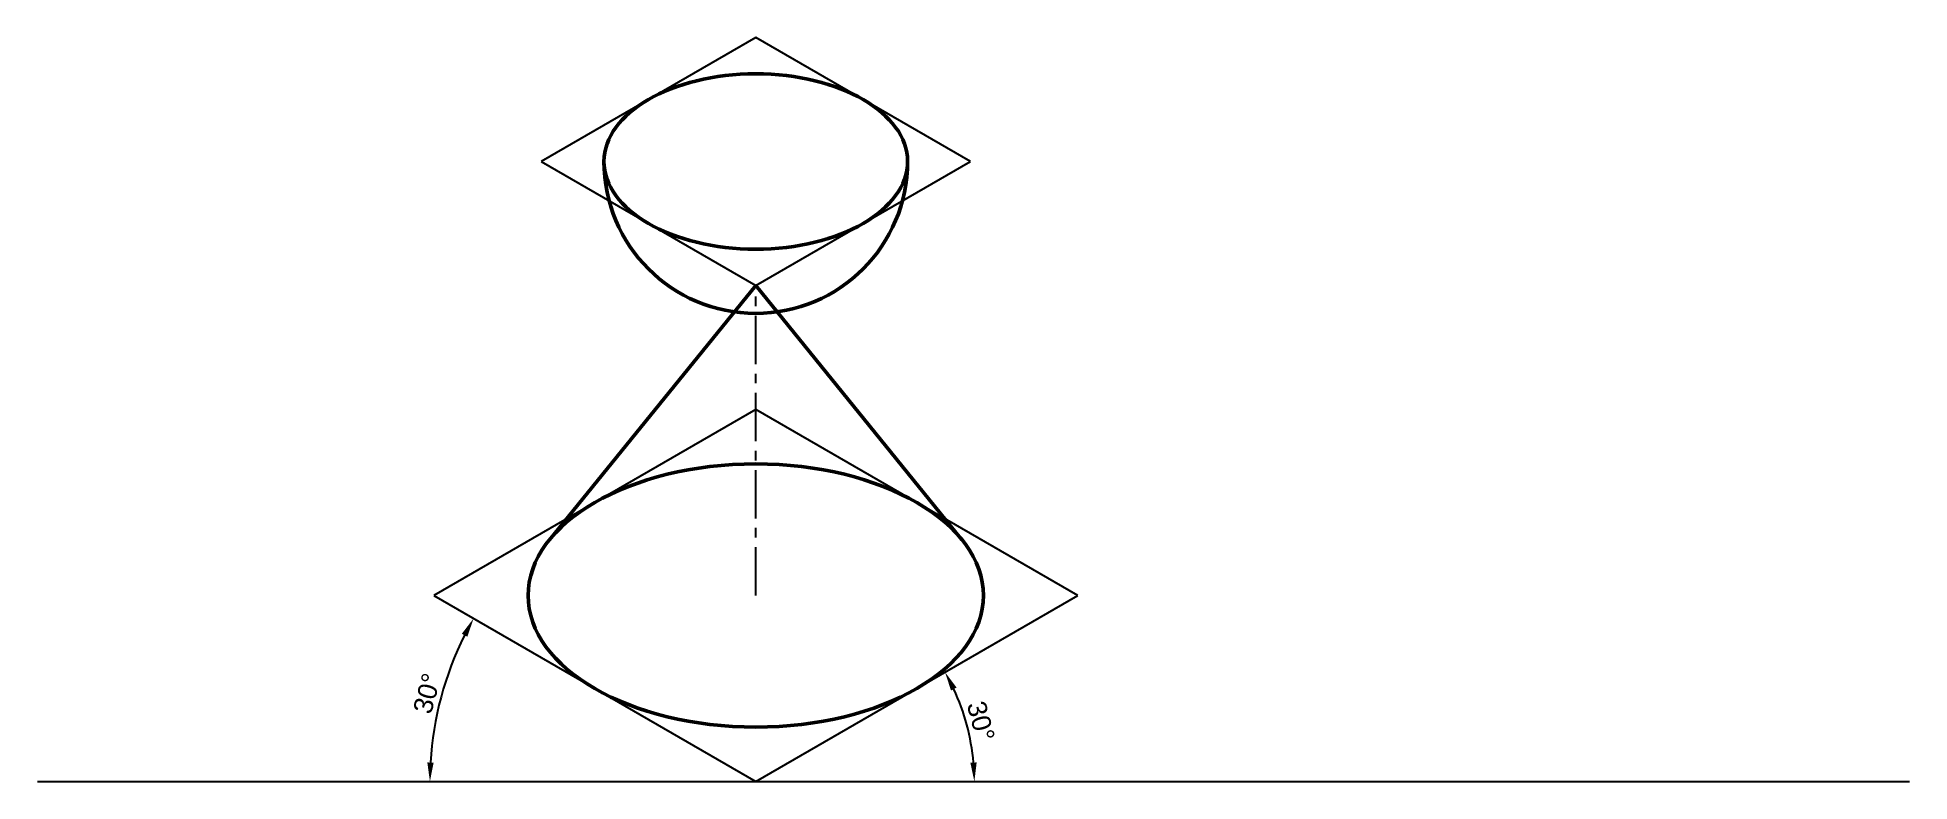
# Paper-space layout '3' of a CAD drawing. Header units: millimetres. Extents: x 4 to 250, y 41 to 139.
import ezdxf

# ---------------------------------------------------------------- set-up
doc = ezdxf.new("R2010")
doc.units = ezdxf.units.MM
doc.linetypes.add('CENTER', pattern=[50.8, 31.75, -6.35, 6.35, -6.35])
doc.styles.get("Standard").update_dxf_attribs({"font": 'arial.ttf'})
doc.dimstyles.new('ISO-25', dxfattribs={"dimtxt": 2.5, "dimasz": 2.5, "dimexe": 1.25, "dimexo": 0.625, "dimtad": 1, "dimtxsty": 'Standard', "dimcen": 2.5, "dimadec": 0, "dimazin": 0, "dimtfac": 1, "dimtmove": 0, "dimatfit": 3, "dimfxl": 1, "dimarcsym": 0})

# ---------------------------------------------------------------- blocks, each defined once
blk = doc.blocks.new('*D4')
at = {"color": 0, "lineweight": -2, "transparency": 16777216}
blk.add_arc((98.5, 40.63), 28.79, 4.9761, 25.0239, dxfattribs=at)
at = {"color": 0, "lineweight": 15, "transparency": 16777216}
for points in [[(124.22, 52.61), (124.96, 53), (123.44, 55.02)], [(127.6, 43.14), (126.77, 43.11), (127.3, 40.63)]]:
    blk.add_solid(points, dxfattribs=at)
at = {"layer": 'Defpoints', "color": 0, "lineweight": 15, "transparency": 16777216}
for p in [(140.92, 65.12), (126.86, 45.63), (3.88, 40.63), (98.5, 40.63), (250.49, 40.63)]:
    blk.add_point(p, dxfattribs=at)
at = {"color": 0, "transparency": 16777216, "insert": (128.15, 48.57), "char_height": 2.5, "attachment_point": 5, "rotation": 285}
blk.add_mtext('30°', dxfattribs=at)
blk = doc.blocks.new('*D5')
at = {"color": 0, "lineweight": -2, "transparency": 16777216}
blk.add_arc((98.5, 40.63), 42.92, 153.338, 176.662, dxfattribs=at)
at = {"color": 0, "lineweight": 15, "transparency": 16777216}
for points in [[(59.78, 60.08), (60.51, 59.69), (61.33, 62.09)], [(56.07, 43.11), (55.24, 43.14), (55.58, 40.63)]]:
    blk.add_solid(points, dxfattribs=at)
at = {"layer": 'Defpoints', "color": 0, "lineweight": 15, "transparency": 16777216}
for p in [(56.08, 65.12), (58.17, 55.31), (3.88, 40.63), (98.5, 40.63), (250.49, 40.63)]:
    blk.add_point(p, dxfattribs=at)
at = {"color": 0, "transparency": 16777216, "insert": (55.21, 52.23), "char_height": 2.5, "attachment_point": 5, "rotation": 75}
blk.add_mtext('30°', dxfattribs=at)

psp = doc.layouts.new('3')

# ---------------------------------------------------------------- linework, layer by layer
for p, q in [((98.503, 138.594), (70.222, 122.266)), ((126.784, 122.266), (98.503, 138.594)), ((70.222, 122.266), (98.503, 105.938)), ((98.503, 105.938), (126.784, 122.266)), ((98.503, 89.61), (56.081, 65.118)), ((140.924, 65.118), (98.503, 89.61)), ((56.081, 65.118), (98.503, 40.626)), ((98.503, 40.626), (140.924, 65.118)), ((3.881, 40.626), (250.488, 40.626))]:
    psp.add_line(p, q)
at = {"lineweight": 50}
for q in [(71.34, 72.466), (125.666, 72.466)]:
    psp.add_line((98.503, 105.938), q, dxfattribs=at)
at = {"linetype": 'CENTER', "ltscale": 0.2}
psp.add_line((98.503, 65.118), (98.503, 105.938), dxfattribs=at)
at = {"lineweight": 50}
psp.add_arc((98.503, 122.266), 19.998, 180, 0, dxfattribs=at)
for centre, major_axis in [((98.503, 122.266), (-19.998, 0)), ((98.503, 65.118), (-29.996, 0))]:
    psp.add_ellipse(centre, major_axis=major_axis, ratio=0.5773503, dxfattribs=at)

# ---------------------------------------------------------------- dimensions: what is measured, and where the dimension line sits
for base, line2, picture, middle in [((126.86, 45.626), ((98.503, 40.626), (140.924, 65.118)), '*D4', (128.154, 48.571)), ((58.173, 55.305), ((56.081, 65.118), (98.503, 40.626)), '*D5', (55.209, 52.227))]:
    dim = psp.add_angular_dim_2l(base=base, line1=((3.881, 40.626), (250.488, 40.626)), line2=line2, dimstyle='ISO-25')
    dim.commit()
    dim.dimension.update_dxf_attribs({"geometry": picture, "text_midpoint": middle})

doc.saveas('drawing.dxf')
